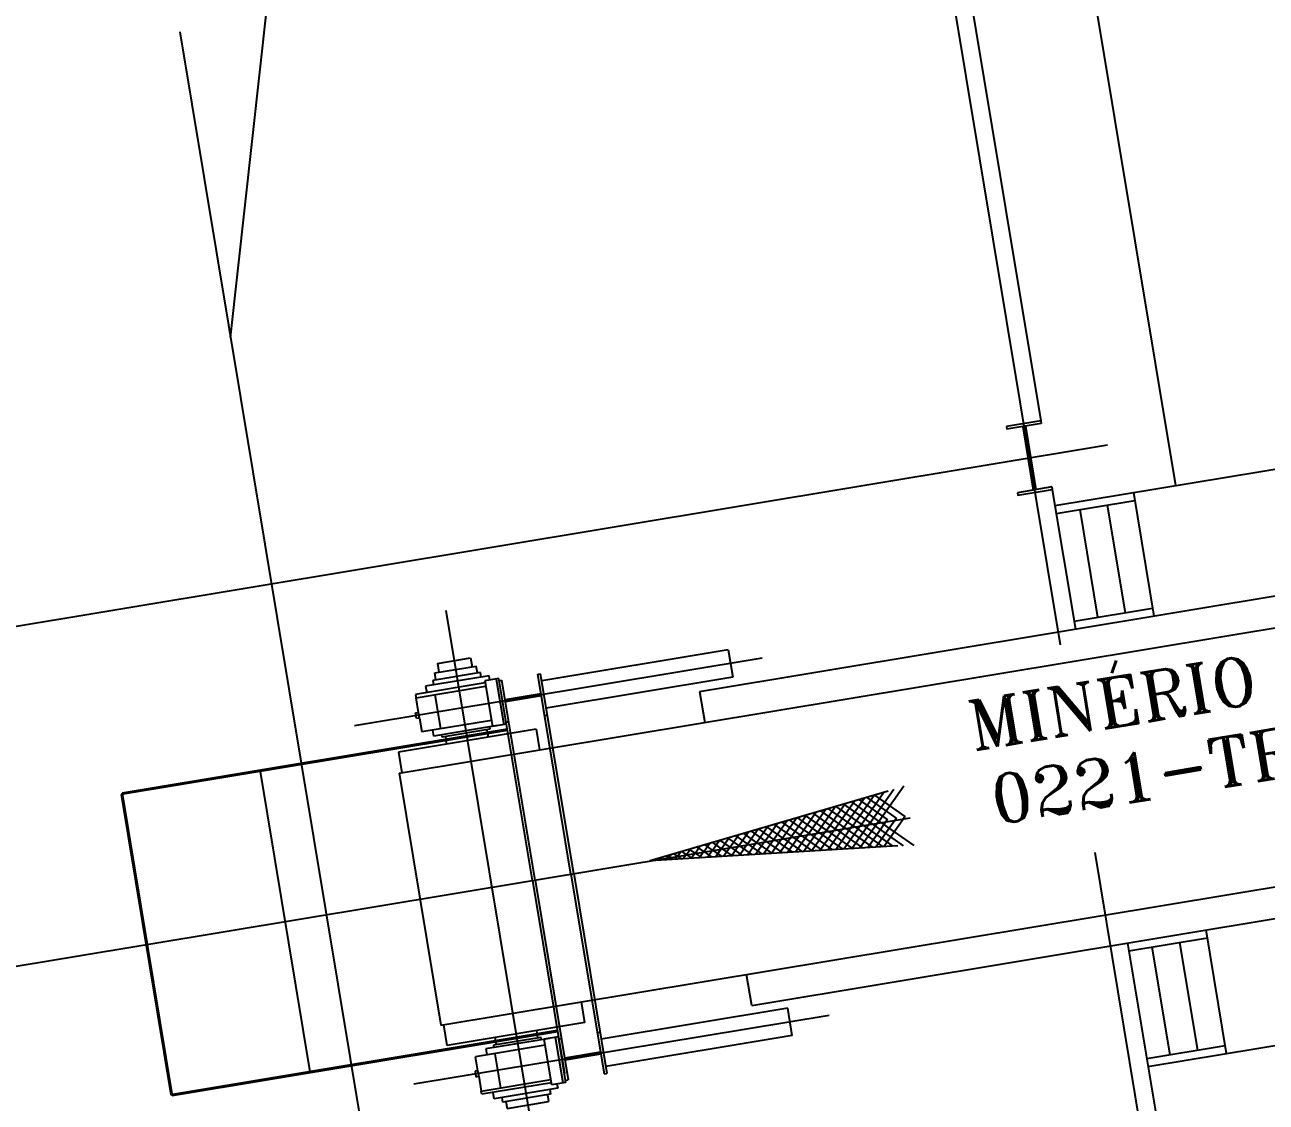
# Model space of a CAD drawing. Header units: millimetres. Extents: x -16232 to 52632, y -3739 to 20678.
# Drawn here: x 20575.5 to 20697.4, y 14735.4 to 14841.2 of the extents above; entities that cross this region are included whole.
import ezdxf
from ezdxf.enums import TextEntityAlignment as Align

# ---------------------------------------------------------------- set-up
doc = ezdxf.new("R2010")
doc.units = ezdxf.units.MM
doc.header["$LTSCALE"] = 300
doc.header["$MEASUREMENT"] = 0
doc.layers.add('CINZA-8', color=8, linetype='Continuous')
doc.styles.add('ROMANT', font='ROMANT', dxfattribs={"height": 0.2})

msp = doc.modelspace()

# ---------------------------------------------------------------- linework, layer by layer
at = {"layer": 'CINZA-8'}
for p, q in [((20641.723, 14775.757), (22272.694, 15046.505)), ((20612.213, 14767.733), (22280.115, 15044.612)), ((20616.322, 14742.982), (22284.224, 15019.861)), ((20646.842, 14744.923), (22277.813, 15015.671)), ((20667.422, 14922.717), (20688.462, 14795.974)), ((20655.634, 14909.951), (20677.149, 14780.35)), ((20659.466, 14897.338), (20675.238, 14802.331)), ((20595.657, 14810.5), (20599.249, 14843.095)), ((20590.671, 14840.534), (20649.367, 14486.954)), ((20676.62, 14794.008), (20836.114, 14820.485)), ((20675.238, 14802.331), (20671.854, 14801.77)), ((20671.854, 14801.77), (20671.899, 14801.499)), ((20675.283, 14802.061), (20671.899, 14801.499)), ((20673.456, 14801.757), (20674.489, 14795.532)), ((20673.726, 14801.802), (20674.76, 14795.577)), ((20675.238, 14802.331), (20675.283, 14802.061)), ((20681.798, 14799.944), (20528.621, 14774.516)), ((20676.316, 14795.835), (20672.933, 14795.273)), ((20676.361, 14795.564), (20672.978, 14795.003)), ((20676.316, 14795.835), (20676.361, 14795.564)), ((20676.361, 14795.564), (20678.632, 14781.884)), ((20672.933, 14795.273), (20672.978, 14795.003)), ((20676.749, 14793.231), (20684.469, 14794.513)), ((20684.34, 14795.289), (20686.352, 14783.165)), ((20679.055, 14793.614), (20680.81, 14783.044)), ((20681.762, 14794.063), (20683.517, 14783.493)), ((20616.791, 14783.716), (20628.697, 14711.995)), ((20678.503, 14782.661), (20686.223, 14783.942)), ((20644.544, 14779.853), (20626.219, 14776.811)), ((20644.544, 14779.853), (20644.993, 14777.146)), ((20647.864, 14779.013), (20607.825, 14772.366)), ((20615.981, 14778.504), (20619.242, 14779.046)), ((20615.981, 14778.504), (20616.125, 14777.638)), ((20619.242, 14779.046), (20619.386, 14778.18)), ((20621.064, 14777.299), (20614.821, 14776.263)), ((20620.214, 14777.622), (20615.522, 14776.843)), ((20615.725, 14777.572), (20619.785, 14778.246)), ((20615.838, 14776.895), (20615.725, 14777.572)), ((20619.898, 14777.569), (20619.785, 14778.246)), ((20620.288, 14777.17), (20620.214, 14777.622)), ((20621.136, 14776.871), (20621.064, 14777.299)), ((20625.836, 14777.442), (20626.107, 14777.487)), ((20629.094, 14757.819), (20625.836, 14777.442)), ((20629.365, 14757.864), (20626.107, 14777.487)), ((20620.662, 14776.593), (20613.823, 14775.458)), ((20613.877, 14775.133), (20620.716, 14776.268)), ((20614.821, 14776.263), (20614.924, 14775.64)), ((20615.522, 14776.843), (20615.597, 14776.392)), ((20622.013, 14777.016), (20620.63, 14776.787)), ((20620.63, 14776.787), (20621.372, 14772.321)), ((20621.742, 14776.971), (20622.484, 14772.505)), ((20625.305, 14757.19), (20622.013, 14777.016)), ((20622.047, 14776.813), (20622.304, 14776.856)), ((20625.575, 14757.234), (20622.318, 14776.858)), ((20644.993, 14777.146), (20626.669, 14774.104)), ((20613.823, 14775.458), (20613.877, 14775.133)), ((20614.117, 14773.689), (20613.877, 14775.133)), ((20616.311, 14772.088), (20615.754, 14775.444)), ((20626.156, 14775.514), (20622.638, 14774.93)), ((20626.19, 14775.311), (20622.671, 14774.727)), ((20641.723, 14775.757), (20642.228, 14772.715)), ((20613.828, 14773.641), (20614.117, 14773.689)), ((20613.918, 14773.1), (20613.828, 14773.641)), ((20614.207, 14773.148), (20613.918, 14773.1)), ((20614.207, 14773.148), (20614.435, 14771.776)), ((20621.274, 14772.912), (20614.435, 14771.776)), ((20621.877, 14772.405), (20615.633, 14771.368)), ((20622.755, 14772.55), (20621.372, 14772.321)), ((20622.721, 14772.753), (20622.978, 14772.796)), ((20622.978, 14772.796), (20622.992, 14772.798)), ((20626.51, 14773.382), (20626.781, 14773.427)), ((20622.857, 14771.933), (20584.915, 14765.635)), ((20622.839, 14772.041), (20585.006, 14765.761)), ((20625.681, 14772.054), (20612.147, 14769.808)), ((20614.435, 14771.776), (20614.435, 14771.776)), ((20615.633, 14771.368), (20615.535, 14771.959)), ((20616.448, 14771.267), (20616.409, 14771.497)), ((20621.139, 14772.046), (20616.448, 14771.267)), ((20616.761, 14771.319), (20616.881, 14770.593)), ((20620.826, 14771.994), (20620.947, 14771.268)), ((20621.101, 14772.276), (20621.139, 14772.046)), ((20625.681, 14772.054), (20626.018, 14770.024)), ((20612.147, 14769.808), (20612.484, 14767.777)), ((20598.557, 14767.899), (20603.452, 14738.412)), ((20612.213, 14767.733), (20616.322, 14742.982)), ((20661.785, 14766.465), (20659.373, 14763.033)), ((20584.915, 14765.635), (20589.81, 14736.147)), ((20585.006, 14765.761), (20589.936, 14736.057)), ((20660.245, 14765.953), (20636.875, 14759.11)), ((20657.932, 14765.276), (20655.935, 14762.433)), ((20658.882, 14765.554), (20656.794, 14762.583)), ((20660.195, 14763.176), (20657.422, 14765.127)), ((20659.832, 14765.832), (20657.654, 14762.733)), ((20661.055, 14763.326), (20658.18, 14765.349)), ((20660.801, 14766.138), (20658.514, 14762.883)), ((20661.914, 14763.476), (20658.937, 14765.57)), ((20685.763, 14738.926), (20845.258, 14765.403)), ((20653.183, 14763.886), (20651.636, 14761.684)), ((20654.133, 14764.164), (20652.496, 14761.834)), ((20655.083, 14764.442), (20653.356, 14761.984)), ((20655.897, 14762.427), (20653.635, 14764.018)), ((20656.032, 14764.72), (20654.215, 14762.134)), ((20656.756, 14762.577), (20654.392, 14764.24)), ((20656.982, 14764.998), (20655.075, 14762.284)), ((20657.616, 14762.727), (20655.15, 14764.461)), ((20658.476, 14762.876), (20655.907, 14764.683)), ((20659.335, 14763.026), (20656.665, 14764.905)), ((20534.013, 14742.035), (20662.401, 14763.348)), ((20649.384, 14762.773), (20648.198, 14761.085)), ((20650.334, 14763.051), (20649.057, 14761.234)), ((20650.739, 14761.528), (20649.09, 14762.687)), ((20651.598, 14761.677), (20649.848, 14762.909)), ((20651.284, 14763.329), (20649.917, 14761.384)), ((20652.458, 14761.827), (20650.605, 14763.131)), ((20652.233, 14763.607), (20650.777, 14761.534)), ((20653.318, 14761.977), (20651.363, 14763.352)), ((20654.177, 14762.127), (20652.12, 14763.574)), ((20655.037, 14762.277), (20652.878, 14763.796)), ((20657.616, 14762.726), (20655.883, 14760.259)), ((20658.476, 14762.876), (20656.67, 14760.307)), ((20659.335, 14763.026), (20657.458, 14760.355)), ((20660.752, 14760.554), (20657.654, 14762.733)), ((20660.195, 14763.176), (20658.246, 14760.402)), ((20661.767, 14760.594), (20658.514, 14762.883)), ((20661.055, 14763.326), (20659.034, 14760.45)), ((20662.804, 14760.619), (20659.373, 14763.033)), ((20661.914, 14763.476), (20659.822, 14760.498)), ((20644.635, 14761.383), (20643.899, 14760.335)), ((20645.585, 14761.661), (20644.759, 14760.485)), ((20646.44, 14760.778), (20645.303, 14761.578)), ((20646.535, 14761.939), (20645.619, 14760.635)), ((20647.3, 14760.928), (20646.06, 14761.8)), ((20647.485, 14762.217), (20646.478, 14760.785)), ((20648.16, 14761.078), (20646.818, 14762.022)), ((20648.434, 14762.495), (20647.338, 14760.935)), ((20649.019, 14761.228), (20647.575, 14762.244)), ((20649.879, 14761.378), (20648.333, 14762.465)), ((20649.879, 14761.377), (20648.792, 14759.831)), ((20650.739, 14761.527), (20649.58, 14759.878)), ((20651.861, 14760.016), (20649.917, 14761.384)), ((20651.598, 14761.677), (20650.368, 14759.926)), ((20652.849, 14760.076), (20650.777, 14761.534)), ((20652.458, 14761.827), (20651.156, 14759.974)), ((20653.837, 14760.136), (20651.636, 14761.684)), ((20653.318, 14761.977), (20651.943, 14760.021)), ((20654.825, 14760.195), (20652.496, 14761.834)), ((20654.177, 14762.127), (20652.731, 14760.069)), ((20655.813, 14760.255), (20653.356, 14761.984)), ((20655.037, 14762.277), (20653.519, 14760.117)), ((20656.8, 14760.315), (20654.215, 14762.134)), ((20655.897, 14762.427), (20654.307, 14760.164)), ((20657.788, 14760.375), (20655.075, 14762.283)), ((20656.756, 14762.577), (20655.095, 14760.212)), ((20658.776, 14760.434), (20655.935, 14762.433)), ((20659.764, 14760.494), (20656.794, 14762.583)), ((20661.182, 14760.58), (20636.875, 14759.11)), ((20640.836, 14760.27), (20640.461, 14759.736)), ((20641.282, 14759.879), (20640.758, 14760.248)), ((20641.786, 14760.548), (20641.32, 14759.885)), ((20642.142, 14760.029), (20641.516, 14760.469)), ((20642.736, 14760.827), (20642.18, 14760.035)), ((20643.002, 14760.179), (20642.273, 14760.691)), ((20643.002, 14760.178), (20642.49, 14759.45)), ((20643.861, 14760.329), (20643.031, 14760.913)), ((20643.686, 14761.105), (20643.04, 14760.185)), ((20643.959, 14759.539), (20643.04, 14760.185)), ((20643.861, 14760.328), (20643.277, 14759.497)), ((20644.721, 14760.478), (20643.788, 14761.135)), ((20644.946, 14759.598), (20643.899, 14760.335)), ((20644.721, 14760.478), (20644.065, 14759.545)), ((20645.581, 14760.628), (20644.546, 14761.356)), ((20645.934, 14759.658), (20644.759, 14760.485)), ((20645.581, 14760.628), (20644.853, 14759.593)), ((20646.922, 14759.718), (20645.619, 14760.635)), ((20646.44, 14760.778), (20645.641, 14759.64)), ((20647.3, 14760.928), (20646.429, 14759.688)), ((20647.91, 14759.777), (20646.478, 14760.785)), ((20648.16, 14761.078), (20647.216, 14759.736)), ((20648.898, 14759.837), (20647.338, 14760.934)), ((20649.019, 14761.228), (20648.004, 14759.783)), ((20649.886, 14759.897), (20648.198, 14761.084)), ((20650.873, 14759.957), (20649.057, 14761.234)), ((20636.984, 14759.129), (20636.971, 14759.139)), ((20636.984, 14759.129), (20636.975, 14759.116)), ((20637.037, 14759.158), (20637.022, 14759.136)), ((20637.044, 14759.12), (20637.022, 14759.136)), ((20637.844, 14759.279), (20637.728, 14759.36)), ((20637.844, 14759.279), (20637.763, 14759.164)), ((20637.987, 14759.436), (20637.882, 14759.286)), ((20638.032, 14759.18), (20637.882, 14759.286)), ((20638.703, 14759.429), (20638.486, 14759.582)), ((20638.703, 14759.429), (20638.55, 14759.212)), ((20638.937, 14759.714), (20638.741, 14759.436)), ((20639.019, 14759.24), (20638.741, 14759.436)), ((20639.563, 14759.579), (20639.243, 14759.804)), ((20639.563, 14759.579), (20639.338, 14759.259)), ((20639.887, 14759.992), (20639.601, 14759.586)), ((20640.007, 14759.3), (20639.601, 14759.586)), ((20640.423, 14759.729), (20640.001, 14760.026)), ((20640.423, 14759.729), (20640.126, 14759.307)), ((20640.995, 14759.359), (20640.461, 14759.735)), ((20641.282, 14759.879), (20640.914, 14759.354)), ((20641.983, 14759.419), (20641.32, 14759.885)), ((20642.142, 14760.029), (20641.702, 14759.402)), ((20642.971, 14759.479), (20642.18, 14760.035)), ((20680.537, 14759.938), (20697.136, 14659.947)), ((20629.094, 14757.819), (20632.352, 14738.195)), ((20629.365, 14757.864), (20632.622, 14738.24)), ((20625.305, 14757.19), (20628.45, 14738.242)), ((20625.575, 14757.234), (20628.833, 14737.611)), ((20693.483, 14740.208), (20691.471, 14752.332)), ((20683.751, 14751.05), (20692.088, 14700.829)), ((20683.88, 14750.273), (20691.6, 14751.555)), ((20687.941, 14740.086), (20686.186, 14750.656)), ((20690.648, 14740.535), (20688.893, 14751.105)), ((20646.842, 14744.923), (20646.337, 14747.965)), ((20630.463, 14743.244), (20630.126, 14745.274)), ((20650.385, 14744.665), (20632.061, 14741.623)), ((20650.834, 14741.958), (20650.385, 14744.665)), ((20654.439, 14743.947), (20613.666, 14737.179)), ((20630.463, 14743.244), (20616.93, 14740.997)), ((20627.752, 14742.446), (20589.81, 14736.147)), ((20627.77, 14742.338), (20589.936, 14736.057)), ((20616.93, 14740.997), (20616.593, 14743.027)), ((20625.85, 14741.732), (20625.729, 14742.458)), ((20631.678, 14742.255), (20631.948, 14742.3)), ((20650.834, 14741.958), (20632.51, 14738.916)), ((20626.57, 14741.008), (20619.731, 14739.873)), ((20626.977, 14741.683), (20620.733, 14740.647)), ((20620.733, 14740.647), (20620.831, 14740.056)), ((20626.163, 14741.784), (20621.471, 14741.005)), ((20621.471, 14741.005), (20621.509, 14740.775)), ((20621.784, 14741.057), (20621.664, 14741.783)), ((20626.201, 14741.554), (20626.163, 14741.784)), ((20627.854, 14741.829), (20626.472, 14741.599)), ((20627.213, 14737.133), (20626.472, 14741.599)), ((20628.325, 14737.318), (20627.584, 14741.784)), ((20628.596, 14737.363), (20627.854, 14741.829)), ((20627.888, 14741.626), (20628.145, 14741.668)), ((20628.145, 14741.668), (20628.159, 14741.671)), ((20685.634, 14739.703), (20693.354, 14740.985)), ((20619.958, 14738.501), (20619.731, 14739.873)), ((20619.731, 14739.873), (20619.731, 14739.873)), ((20621.607, 14740.184), (20622.165, 14736.828)), ((20631.998, 14740.326), (20628.479, 14739.742)), ((20632.031, 14740.123), (20628.513, 14739.539)), ((20619.958, 14738.501), (20619.67, 14738.454)), ((20619.67, 14738.454), (20619.76, 14737.912)), ((20632.352, 14738.195), (20632.622, 14738.24)), ((20619.76, 14737.912), (20620.048, 14737.96)), ((20620.048, 14737.96), (20620.288, 14736.517)), ((20620.288, 14736.517), (20627.127, 14737.652)), ((20627.181, 14737.327), (20620.342, 14736.192)), ((20628.596, 14737.363), (20627.213, 14737.133)), ((20627.718, 14737.217), (20627.789, 14736.788)), ((20628.562, 14737.566), (20628.819, 14737.608)), ((20620.342, 14736.192), (20620.288, 14736.517)), ((20621.546, 14735.752), (20621.443, 14736.374)), ((20627.789, 14736.788), (20621.546, 14735.752)), ((20622.397, 14735.43), (20622.322, 14735.881)), ((20627.088, 14736.208), (20622.397, 14735.43)), ((20626.773, 14736.156), (20626.885, 14735.479)), ((20627.013, 14736.66), (20627.088, 14736.208)), ((20622.712, 14735.482), (20622.825, 14734.805)), ((20622.825, 14734.805), (20626.885, 14735.479))]:
    msp.add_line(p, q, dxfattribs=at)
for centre in [(20609.948, 14772.719), (20615.789, 14737.531)]:
    msp.add_arc(centre, 4.28, 5.75007, 13.10067, dxfattribs=at)

# ---------------------------------------------------------------- texts
at = {"layer": 'CINZA-8', "style": 'ROMANT', "width": 1.000511}
for s, p in [('MINÉRIO DE FERRO', (20700.633, 14778.515)), ('0221-TR-01 (1800)', (20704.549, 14770.341))]:
    msp.add_text(s, height=4.8016, rotation=9.40286, dxfattribs=at).set_placement(p, align=Align.MIDDLE)

doc.saveas('drawing.dxf')
